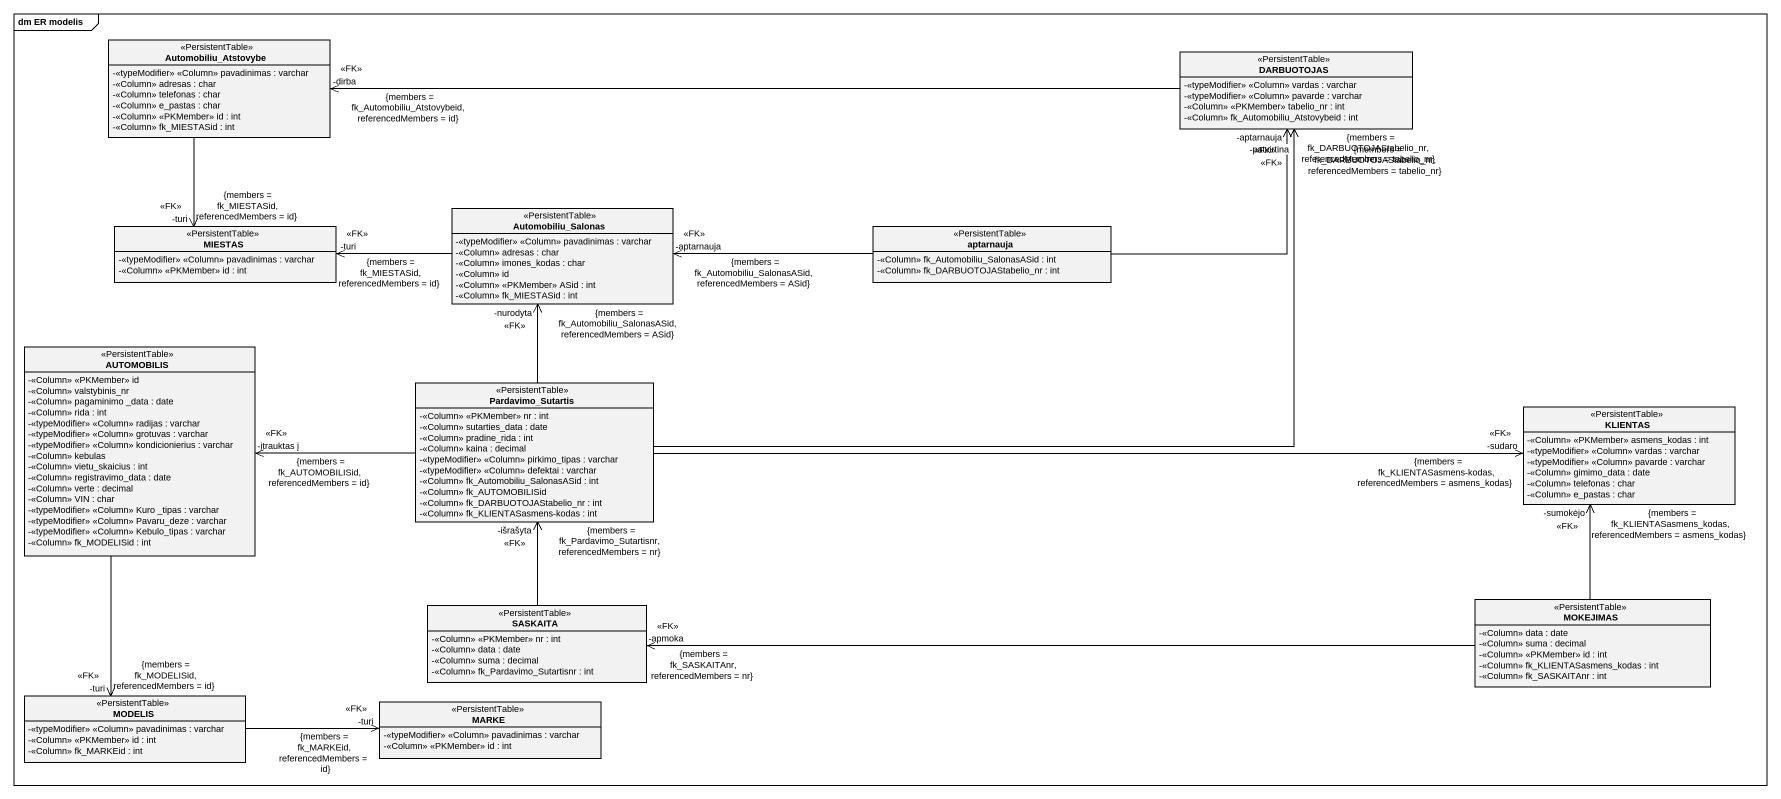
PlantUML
@startuml
mainframe dm ER modelis
hide circle
hide empty members
skinparam classAttributeIconSize 0
class Automobiliu_Atstovybe <<PersistentTable>> {
  -<<typeModifier>> <<Column>> pavadinimas : varchar
  -<<Column>> adresas : char
  -<<Column>> telefonas : char
  -<<Column>> e_pastas : char
  -<<Column>> <<PKMember>> id : int
  -<<Column>> fk_MIESTASid : int
}
class DARBUOTOJAS <<PersistentTable>> {
  -<<typeModifier>> <<Column>> vardas : varchar
  -<<typeModifier>> <<Column>> pavarde : varchar
  -<<Column>> <<PKMember>> tabelio_nr : int
  -<<Column>> fk_Automobiliu_Atstovybeid : int
}
class MIESTAS <<PersistentTable>> {
  -<<typeModifier>> <<Column>> pavadinimas : varchar
  -<<Column>> <<PKMember>> id : int
}
class Automobiliu_Salonas <<PersistentTable>> {
  -<<typeModifier>> <<Column>> pavadinimas : varchar
  -<<Column>> adresas : char
  -<<Column>> imones_kodas : char
  -<<Column>> id
  -<<Column>> <<PKMember>> ASid : int
  -<<Column>> fk_MIESTASid : int
}
class aptarnauja <<PersistentTable>> {
  -<<Column>> fk_Automobiliu_SalonasASid : int
  -<<Column>> fk_DARBUOTOJAStabelio_nr : int
}
class AUTOMOBILIS <<PersistentTable>> {
  -<<Column>> <<PKMember>> id
  -<<Column>> valstybinis_nr
  -<<Column>> pagaminimo _data : date
  -<<Column>> rida : int
  -<<typeModifier>> <<Column>> radijas : varchar
  -<<typeModifier>> <<Column>> grotuvas : varchar
  -<<typeModifier>> <<Column>> kondicionierius : varchar
  -<<Column>> kebulas
  -<<Column>> vietu_skaicius : int
  -<<Column>> registravimo_data : date
  -<<Column>> verte : decimal
  -<<Column>> VIN : char
  -<<typeModifier>> <<Column>> Kuro _tipas : varchar
  -<<typeModifier>> <<Column>> Pavaru_deze : varchar
  -<<typeModifier>> <<Column>> Kebulo_tipas : varchar
  -<<Column>> fk_MODELISid : int
}
class Pardavimo_Sutartis <<PersistentTable>> {
  -<<Column>> <<PKMember>> nr : int
  -<<Column>> sutarties_data : date
  -<<Column>> pradine_rida : int
  -<<Column>> kaina : decimal
  -<<typeModifier>> <<Column>> pirkimo_tipas : varchar
  -<<typeModifier>> <<Column>> defektai : varchar
  -<<Column>> fk_Automobiliu_SalonasASid : int
  -<<Column>> fk_AUTOMOBILISid
  -<<Column>> fk_DARBUOTOJAStabelio_nr : int
  -<<Column>> fk_KLIENTASasmens-kodas : int
}
class KLIENTAS <<PersistentTable>> {
  -<<Column>> <<PKMember>> asmens_kodas : int
  -<<typeModifier>> <<Column>> vardas : varchar
  -<<typeModifier>> <<Column>> pavarde : varchar
  -<<Column>> gimimo_data : date
  -<<Column>> telefonas : char
  -<<Column>> e_pastas : char
}
class SASKAITA <<PersistentTable>> {
  -<<Column>> <<PKMember>> nr : int
  -<<Column>> data : date
  -<<Column>> suma : decimal
  -<<Column>> fk_Pardavimo_Sutartisnr : int
}
class MOKEJIMAS <<PersistentTable>> {
  -<<Column>> data : date
  -<<Column>> suma : decimal
  -<<Column>> <<PKMember>> id : int
  -<<Column>> fk_KLIENTASasmens_kodas : int
  -<<Column>> fk_SASKAITAnr : int
}
class MODELIS <<PersistentTable>> {
  -<<typeModifier>> <<Column>> pavadinimas : varchar
  -<<Column>> <<PKMember>> id : int
  -<<Column>> fk_MARKEid : int
}
class MARKE <<PersistentTable>> {
  -<<typeModifier>> <<Column>> pavadinimas : varchar
  -<<Column>> <<PKMember>> id : int
}
Automobiliu_Atstovybe --> "-turi\n<<FK>>\n{members = fk_MIESTASid, referencedMembers = id}" MIESTAS
DARBUOTOJAS -left-> "-dirba\n<<FK>>\n{members = fk_Automobiliu_Atstovybeid, referencedMembers = id}" Automobiliu_Atstovybe
Automobiliu_Salonas -left-> "-turi\n<<FK>>\n{members = fk_MIESTASid, referencedMembers = id}" MIESTAS
aptarnauja -right-> "-aptarnauja\n<<FK>>\n{members = fk_DARBUOTOJAStabelio_nr, referencedMembers = tabelio_nr}" DARBUOTOJAS
aptarnauja -left-> "-aptarnauja\n<<FK>>\n{members = fk_Automobiliu_SalonasASid, referencedMembers = ASid}" Automobiliu_Salonas
AUTOMOBILIS --> "-turi\n<<FK>>\n{members = fk_MODELISid, referencedMembers = id}" MODELIS
Pardavimo_Sutartis -right-> "-patvirtina\n<<FK>>\n{members = fk_DARBUOTOJAStabelio_nr, referencedMembers = tabelio_nr}" DARBUOTOJAS
Pardavimo_Sutartis -up-> "-nurodyta\n<<FK>>\n{members = fk_Automobiliu_SalonasASid, referencedMembers = ASid}" Automobiliu_Salonas
Pardavimo_Sutartis -left-> "-įtrauktas į\n<<FK>>\n{members = fk_AUTOMOBILISid, referencedMembers = id}" AUTOMOBILIS
Pardavimo_Sutartis -right-> "-sudaro\n<<FK>>\n{members = fk_KLIENTASasmens-kodas, referencedMembers = asmens_kodas}" KLIENTAS
SASKAITA -up-> "-išrašyta\n<<FK>>\n{members = fk_Pardavimo_Sutartisnr, referencedMembers = nr}" Pardavimo_Sutartis
MOKEJIMAS -up-> "-sumokėjo\n<<FK>>\n{members = fk_KLIENTASasmens_kodas, referencedMembers = asmens_kodas}" KLIENTAS
MOKEJIMAS -left-> "-apmoka\n<<FK>>\n{members = fk_SASKAITAnr, referencedMembers = nr}" SASKAITA
MODELIS -right-> "-turi\n<<FK>>\n{members = fk_MARKEid, referencedMembers = id}" MARKE
@enduml
